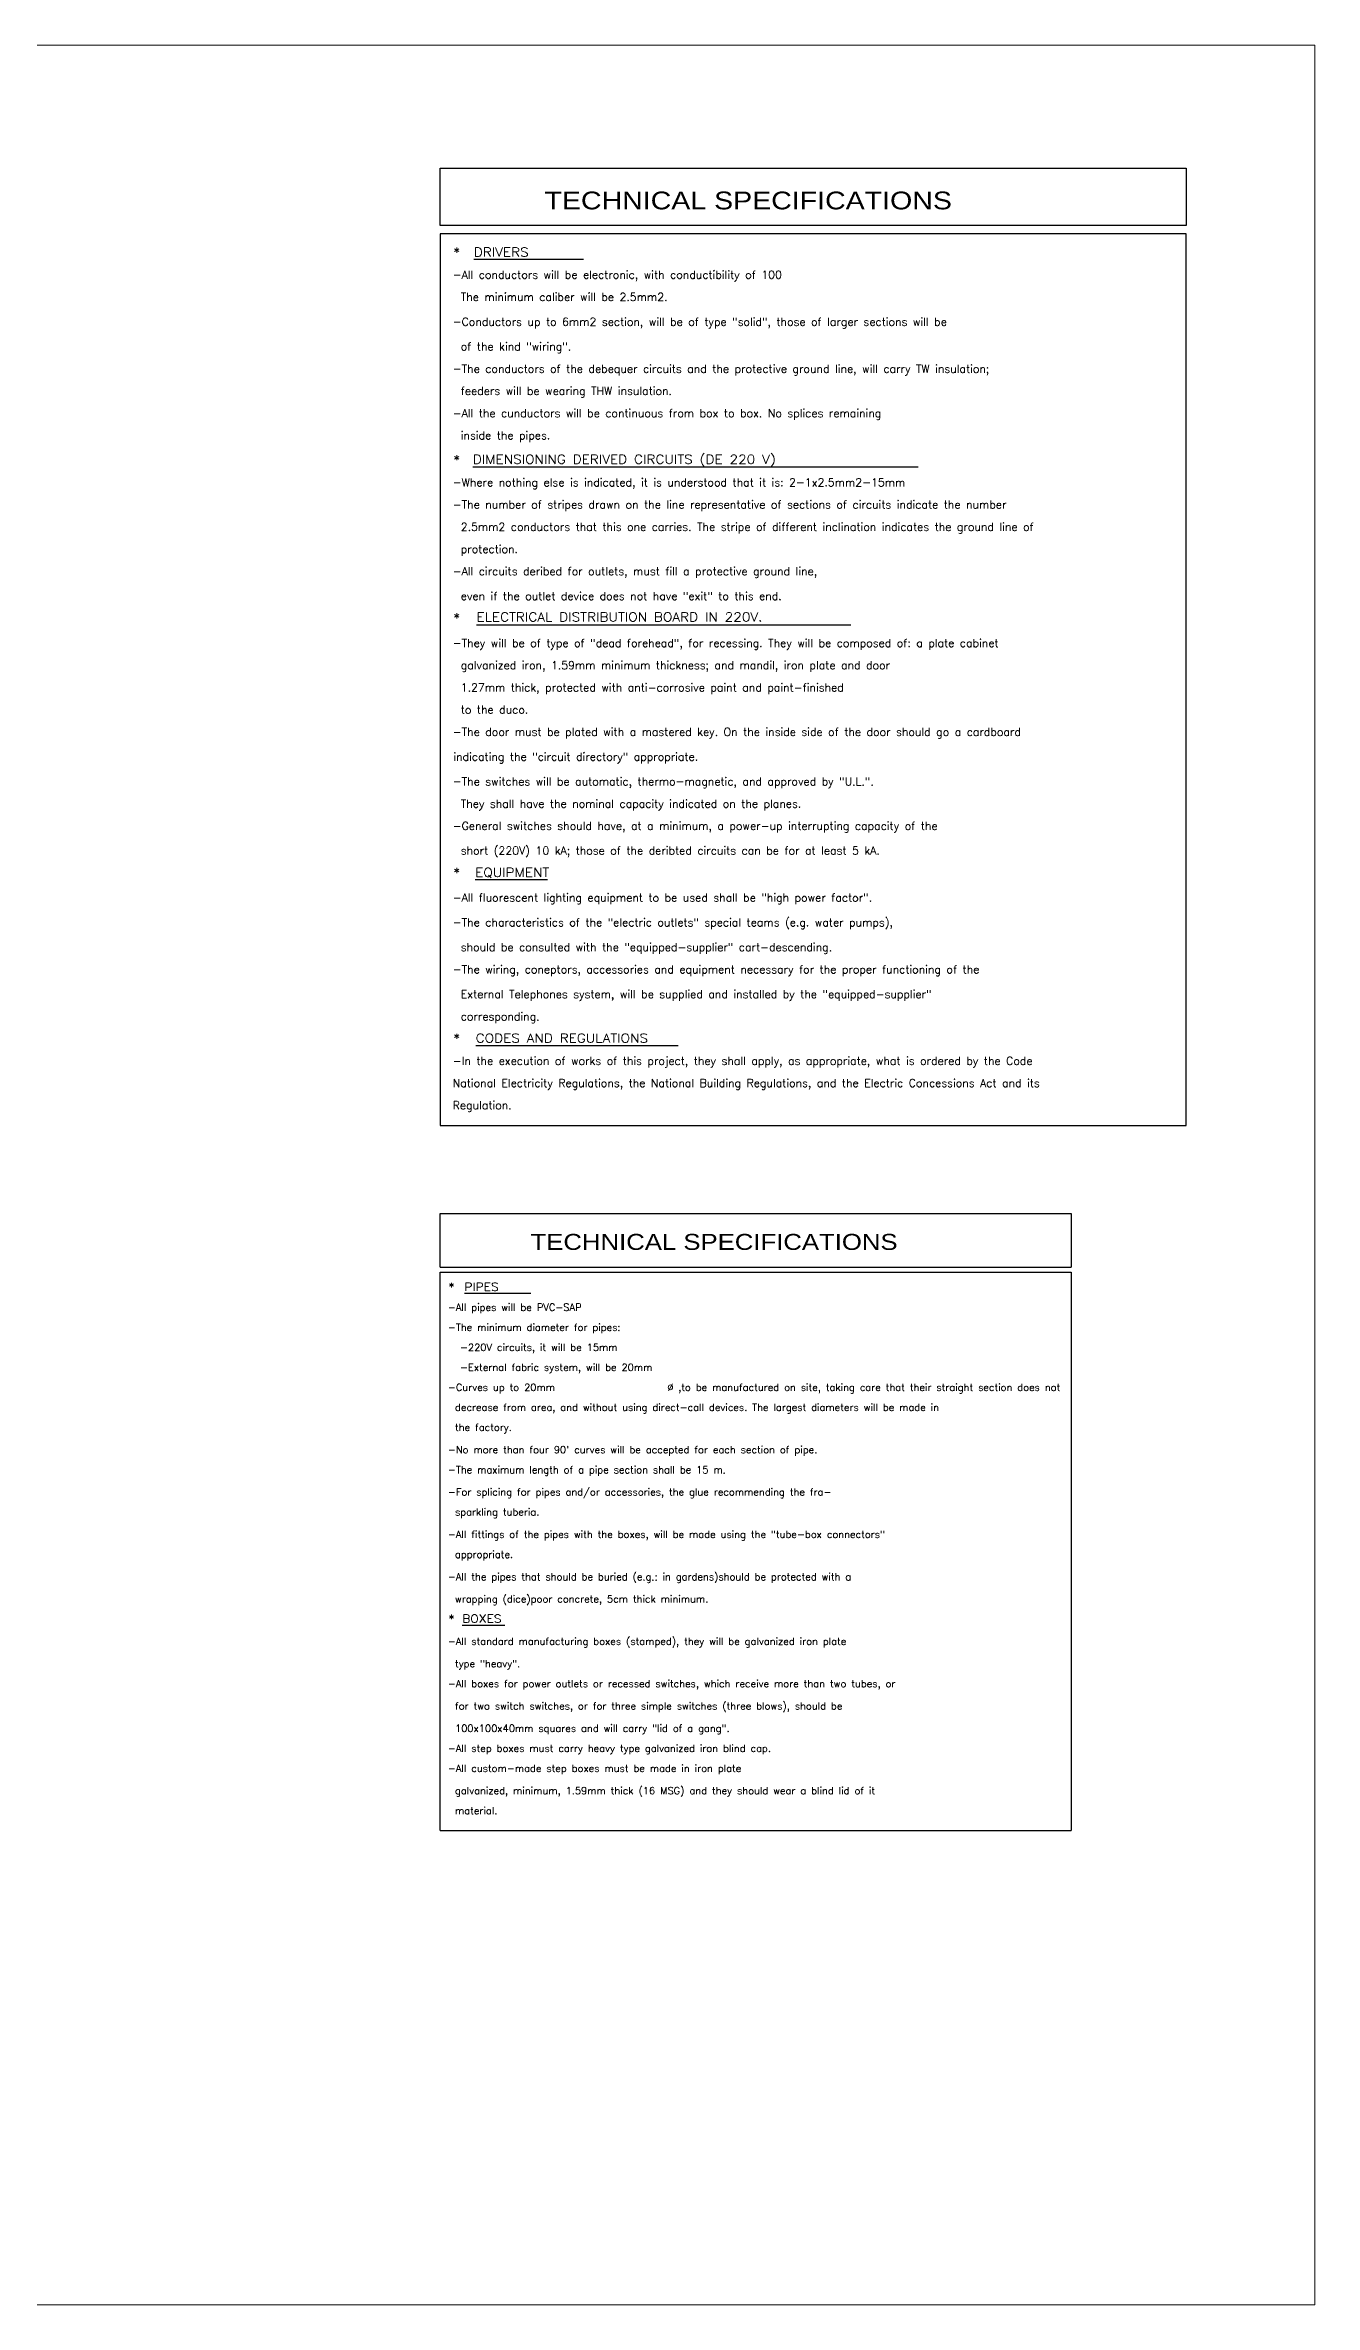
# Model space of a CAD drawing. Header units: millimetres. Extents: x -1414 to 2664, y 674 to 1517.
# Drawn here: x 1403.39 to 1419.24, y 746.39 to 774.61 of the extents above; entities that cross this region are included whole.
import ezdxf

# ---------------------------------------------------------------- set-up
doc = ezdxf.new("R2010")
doc.units = ezdxf.units.MM
doc.header["$LTSCALE"] = 0.01
doc.layers.add('.01', color=1, linetype='CONTINUOUS', lineweight=9)
doc.layers.add('02', color=2, linetype='CONTINUOUS')
doc.layers.add('ELECTRICAS', color=3, linetype='CONTINUOUS')
doc.styles.add('F-1', font='F-1')
doc.styles.add('ROMANS', font='ROMANS')

msp = doc.modelspace()

# ---------------------------------------------------------------- linework, layer by layer
at = {"layer": '.01'}
msp.add_lwpolyline([(1419.241, 774.608), (1379.341, 774.608), (1379.341, 746.393), (1419.241, 746.393)], close=True, dxfattribs=at)
at = {"layer": '02'}
for p, q in [((1408.319, 759.348), (1416.2, 759.348)), ((1408.319, 759.288), (1416.2, 759.288)), ((1408.319, 752.317), (1416.2, 752.317))]:
    msp.add_line(p, q, dxfattribs=at)
for points in [[(1417.636, 772.356), (1408.319, 772.356), (1408.319, 773.072), (1417.636, 773.072)], [(1417.636, 772.251), (1408.319, 772.251), (1408.319, 761.118), (1417.636, 761.118)]]:
    msp.add_lwpolyline(points, close=True, dxfattribs=at)
for points in [[(1408.319, 759.348), (1408.319, 760.02), (1416.2, 760.02), (1416.2, 759.348)], [(1408.319, 752.317), (1408.319, 759.288)], [(1416.2, 759.288), (1416.2, 752.317)]]:
    msp.add_lwpolyline(points, dxfattribs=at)
at = {"layer": 'ELECTRICAS', "color": 4, "linetype": 'CONTINUOUS'}
for p, q in [((1408.74, 771.936), (1410.109, 771.936)), ((1408.728, 769.343), (1414.289, 769.343)), ((1408.774, 767.369), (1413.448, 767.369)), ((1408.757, 764.19), (1409.66, 764.19)), ((1408.764, 762.116), (1411.291, 762.116)), ((1408.623, 759.024), (1409.454, 759.024)), ((1408.593, 754.881), (1409.129, 754.881))]:
    msp.add_line(p, q, dxfattribs=at)

# ---------------------------------------------------------------- texts
at = {"layer": '02', "linetype": 'CONTINUOUS', "style": 'F-1', "width": 1.2}
for height, p in [(0.222, (1409.623, 772.558)), (0.2, (1409.449, 759.565))]:
    msp.add_text('TECHNICAL SPECIFICATIONS', height=height, dxfattribs=at).set_placement(p)
at = {"layer": '02', "linetype": 'CONTINUOUS', "style": 'ROMANS'}
for s, height, p in [('-All conductors will be electronic, with conductibility of 100', 0.0999, (1408.477, 771.692)), (' The minimum caliber will be 2.5mm2.', 0.0999, (1408.509, 771.414)), ('-Conductors up to 6mm2 section, will be of type "solid", those of larger sections will be', 0.0999, (1408.477, 771.105)), (' of the kind "wiring".', 0.0999, (1408.509, 770.796)), ('-The conductors of the debequer circuits and the protective ground line, will carry TW insulation;', 0.0999, (1408.477, 770.518)), (' feeders will be wearing THW insulation.', 0.0999, (1408.509, 770.241)), ('-All the cunductors will be continuous from box to box. No splices remaining', 0.0999, (1408.477, 769.963)), (' inside the pipes.', 0.0999, (1408.509, 769.686)), ('-Where nothing else is indicated, it is understood that it is: 2-1x2.5mm2-15mm', 0.0999, (1408.477, 769.099)), ('-The number of stripes drawn on the line representative of sections of circuits indicate the number', 0.0999, (1408.477, 768.822)), (' 2.5mm2 conductors that this one carries. The stripe of different inclination indicates the ground line of', 0.0999, (1408.509, 768.544)), (' protection.', 0.0999, (1408.509, 768.267)), ('-All circuits deribed for outlets, must fill a protective ground line,', 0.0999, (1408.477, 767.989)), (' even if the outlet device does not have "exit" to this end.', 0.0999, (1408.509, 767.68)), ('-They will be of type of "dead forehead", for recessing. They will be composed of: a plate cabinet', 0.0999, (1408.477, 767.093)), (' galvanized iron, 1.59mm minimum thickness; and mandil, iron plate and door', 0.0999, (1408.509, 766.816)), (' 1.27mm thick, protected with anti-corrosive paint and paint-finished', 0.0999, (1408.509, 766.538)), (' to the duco.', 0.0999, (1408.509, 766.261)), ('-The door must be plated with a mastered key. On the inside side of the door should go a cardboard ', 0.0999, (1408.477, 765.983)), ('indicating the "circuit directory" appropriate.', 0.0999, (1408.485, 765.674)), ('-The switches will be automatic, thermo-magnetic, and approved by "U.L.".', 0.0999, (1408.477, 765.365)), (' They shall have the nominal capacity indicated on the planes.', 0.0999, (1408.509, 765.087)), ('-General switches should have, at a minimum, a power-up interrupting capacity of the', 0.0999, (1408.477, 764.81)), (' short (220V) 10 kA; those of the deribted circuits can be for at least 5 kA.', 0.0999, (1408.509, 764.501)), ('-All fluorescent lighting equipment to be used shall be "high power factor".', 0.0999, (1408.477, 763.914)), ('-The characteristics of the "electric outlets" special teams (e.g. water pumps),', 0.0999, (1408.477, 763.605)), (' should be consulted with the "equipped-supplier" cart-descending.', 0.0999, (1408.509, 763.296)), ('-The wiring, coneptors, accessories and equipment necessary for the proper functioning of the', 0.0999, (1408.477, 763.018)), (' External Telephones system, will be supplied and installed by the "equipped-supplier"', 0.0999, (1408.509, 762.709)), (' corresponding.', 0.0999, (1408.509, 762.431)), ('-In the execution of works of this project, they shall apply, as appropriate, what is ordered by the Code ', 0.0999, (1408.477, 761.876)), ('National Electricity Regulations, the National Building Regulations, and the Electric Concessions Act and its ', 0.0999, (1408.477, 761.599)), ('Regulation.', 0.0999, (1408.477, 761.321)), ('-All pipes will be PVC-SAP', 0.09, (1408.416, 758.804)), ('-The minimum diameter for pipes:', 0.09, (1408.416, 758.554)), ('  -220V circuits, it will be 15mm', 0.09, (1408.444, 758.304)), ('  -External fabric system, will be 20mm', 0.09, (1408.444, 758.054)), ('-Curves up to 20mm ', 0.09, (1408.416, 757.804)), ('%%C', 0.09, (1411.156, 757.804)), (',to be manufactured on site, taking care that their straight section does not', 0.09, (1411.292, 757.804)), (' decrease from area, and without using direct-call devices. The largest diameters will be made in', 0.09, (1408.444, 757.554)), (' the factory.', 0.09, (1408.444, 757.304)), ("-No more than four 90' curves will be accepted for each section of pipe.", 0.09, (1408.416, 757.025)), ('-The maximum length of a pipe section shall be 15 m.', 0.09, (1408.416, 756.775)), ('-For splicing for pipes and/or accessories, the glue recommending the fra-', 0.09, (1408.416, 756.497)), (' sparkling tuberia.', 0.09, (1408.444, 756.247)), ('-All fittings of the pipes with the boxes, will be made using the "tube-box connectors"', 0.09, (1408.416, 755.968)), (' appropriate.', 0.09, (1408.444, 755.718)), ('-All the pipes that should be buried (e.g.: in gardens)should be protected with a', 0.09, (1408.416, 755.439)), (' wrapping (dice)poor concrete, 5cm thick minimum.', 0.09, (1408.444, 755.161)), ('-All standard manufacturing boxes (stamped), they will be galvanized iron plate', 0.09, (1408.416, 754.632)), ('-All boxes for power outlets or recessed switches, which receive more than two tubes, or', 0.09, (1408.416, 754.104)), (' type "heavy".', 0.09, (1408.444, 754.354)), (' for two switch switches, or for three simple switches (three blows), should be', 0.09, (1408.444, 753.825)), (' 100x100x40mm squares and will carry "lid of a gang".', 0.09, (1408.444, 753.547)), ('-All step boxes must carry heavy type galvanized iron blind cap.', 0.09, (1408.416, 753.297)), ('-All custom-made step boxes must be made in iron plate', 0.09, (1408.416, 753.047)), (' galvanized, minimum, 1.59mm thick (16 MSG) and they should wear a blind lid of it', 0.09, (1408.444, 752.768)), (' material.', 0.09, (1408.444, 752.518))]:
    msp.add_text(s, height=height, dxfattribs=at).set_placement(p)
at = {"layer": 'ELECTRICAS', "color": 4, "linetype": 'CONTINUOUS', "style": 'ROMANS', "width": 1.125}
for s, height, p in [('*', 0.111, (1408.485, 771.969)), ('DRIVERS', 0.111, (1408.74, 771.969)), ('*', 0.111, (1408.485, 769.377)), ('DIMENSIONING DERIVED CIRCUITS (DE 220 V)', 0.111, (1408.728, 769.382)), ('*', 0.111, (1408.485, 767.403)), ('ELECTRICAL DISTRIBUTION BOARD IN 220V.', 0.111, (1408.774, 767.413)), ('*', 0.111, (1408.485, 764.223)), ('EQUIPMENT', 0.111, (1408.757, 764.223)), ('*', 0.111, (1408.485, 762.154)), ('CODES AND REGULATIONS', 0.111, (1408.764, 762.154)), ('*', 0.1, (1408.423, 759.054)), ('PIPES', 0.1, (1408.623, 759.054)), ('*', 0.1, (1408.423, 754.911)), ('BOXES', 0.1, (1408.595, 754.911))]:
    msp.add_text(s, height=height, dxfattribs=at).set_placement(p)

doc.saveas('drawing.dxf')
